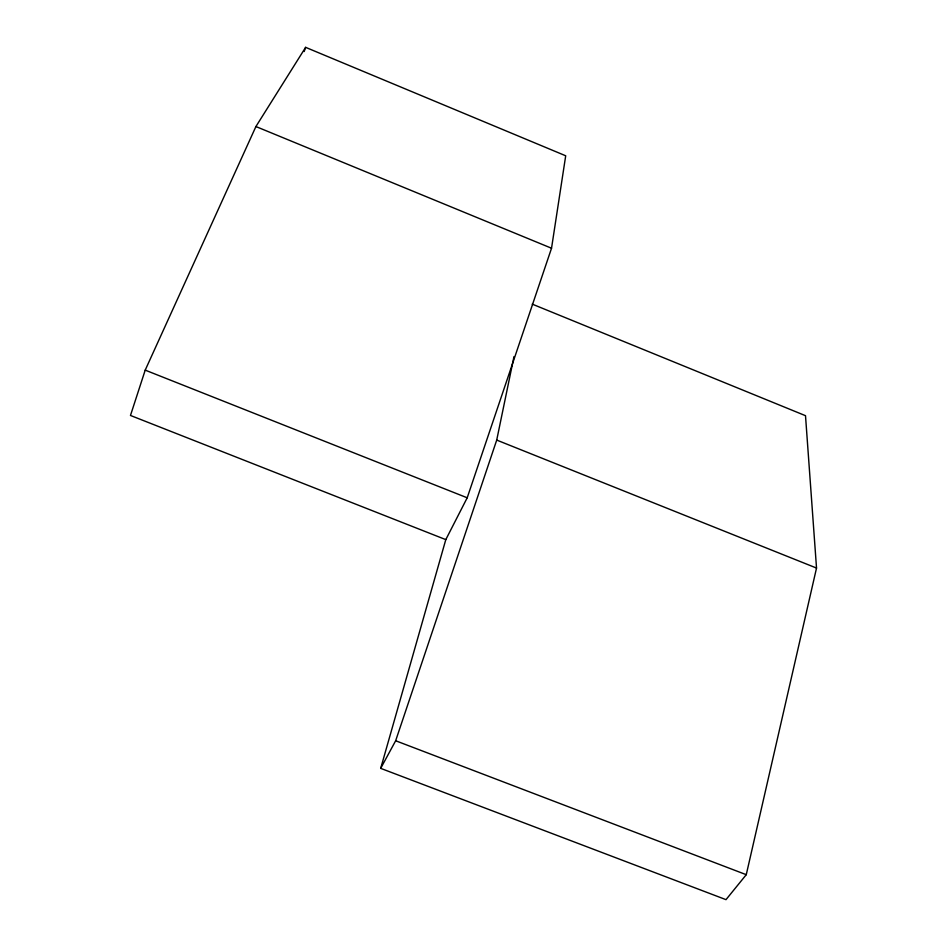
<?xml version="1.0" encoding="UTF-8"?>
<svg xmlns="http://www.w3.org/2000/svg" width="947" height="947" viewBox="0 0 947 947"><rect width="100%" height="100%" fill="white"/><g stroke="black" fill="none" stroke-linecap="round" stroke-linejoin="round"><path stroke-width="1.42" d="M445.8 539.624L467.202 497.791L551.533 248.232L565.702 155.781L305.632 47.35L255.915 126.543L145.211 370.135L130.473 415.461L445.8 539.624L380.694 768.36L725.994 899.65L746.26 874.685L816.527 568.058L805.506 415.686L532.238 304.129M380.694 768.36L395.657 740.755L496.713 440.083L513.984 356.593M304.176 51.529L305.632 47.35M395.657 740.755L746.26 874.685M145.211 370.135L467.202 497.791M496.713 440.083L816.527 568.058M255.915 126.543L551.533 248.232"/></g></svg>
